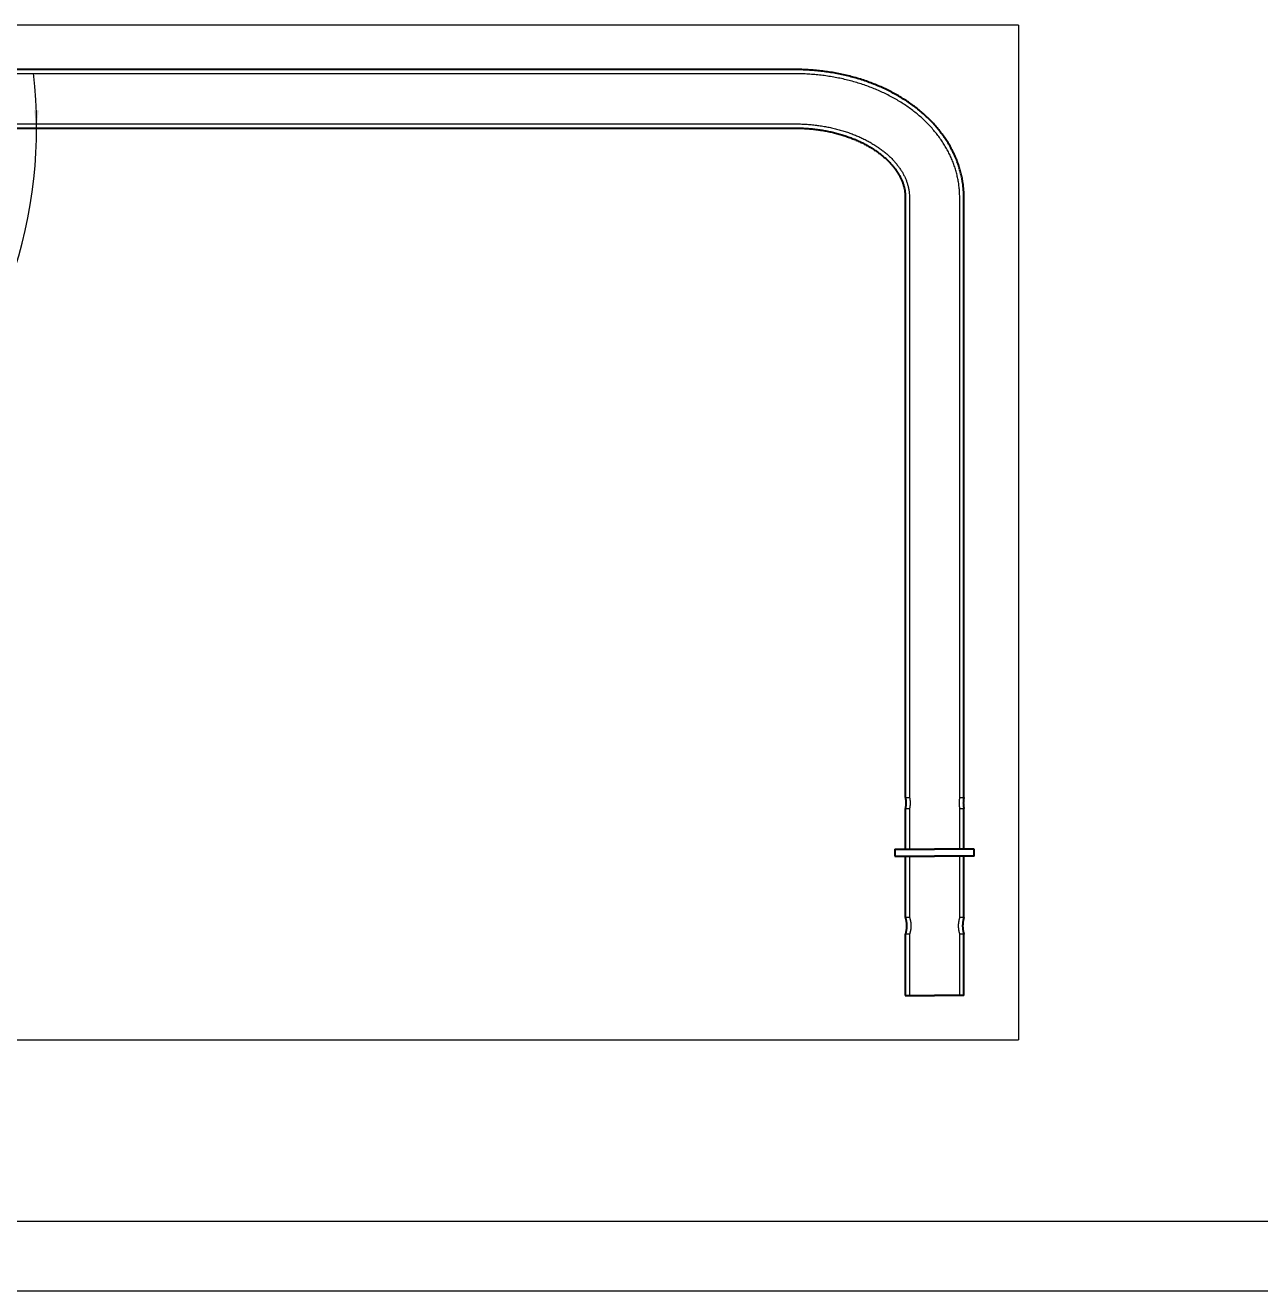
# Model space of a CAD drawing. Header units: millimetres. Extents: x 0 to 594, y 0 to 420.
# Drawn here: x 177.1 to 354.3, y 0 to 181.6 of the extents above; entities that cross this region are included whole.
import ezdxf
from ezdxf.lldxf.tags import DXFTag

# ---------------------------------------------------------------- set-up
doc = ezdxf.new("R2010")
doc.units = ezdxf.units.MM
doc.layers.add('101', color=7, linetype='Continuous', true_color=0xffffff)
doc.styles.add('chinesefs', font='simplex.shx', dxfattribs={"bigfont": 'gbcbig.shx'})
tags = doc.linetypes.add('DASHED', pattern=[25.72, 12.86, -12.86]).pattern_tags.tags
tags[6:7] = [DXFTag(74, 4), DXFTag(75, 0), DXFTag(340, '0'), DXFTag(46, 0.0), DXFTag(50, 0.0), DXFTag(44, 0.0), DXFTag(45, 0.0)]
tags[4:5] = [DXFTag(74, 4), DXFTag(75, 0), DXFTag(340, '0'), DXFTag(46, 0.0), DXFTag(50, 0.0), DXFTag(44, 0.0), DXFTag(45, 0.0)]
doc.dimstyles.get("Standard").update_dxf_attribs({"dimtxt": 0.18, "dimasz": 0.18, "dimexe": 0.18, "dimexo": 0.0625, "dimgap": 0.09, "dimtad": 0, "dimtih": 1, "dimtoh": 1, "dimdec": 4, "dimzin": 0, "dimdsep": 46, "dimtxsty": 'Standard', "dimcen": 0.09, "dimadec": 0, "dimazin": 0, "dimtfac": 1, "dimtdec": 4, "dimtofl": 0, "dimtmove": 0, "dimatfit": 3, "dimfxl": 1, "dimtolj": 1, "dimtzin": 0, "dimarcsym": 0})

# ---------------------------------------------------------------- blocks, each defined once
blk = doc.blocks.new('_U3')
at = {"layer": '101', "color": 22, "lineweight": 18}
blk.add_line((111.81, 111.64), (111.81, 96.72), dxfattribs=at)
blk.add_arc((111.81, 166.84), 66.94, 263.2378, 6.7622, dxfattribs=at)
for points in [[(178.75, 166.84), (178.39, 169.37), (179.06, 169.38)], [(111.81, 99.9), (109.27, 99.59), (109.28, 100.25)]]:
    blk.add_solid(points, dxfattribs=at)
at = {"layer": '101', "color": 72, "linetype": 'Continuous', "lineweight": 18, "char_height": 3.175, "attachment_point": 7, "rotation": 45, "style": 'chinesefs'}
for s, insert in [("\\W1.1578;90%%d0'", (156.36, 117.14)), ('\\W0.7340;2-', (153.14, 113.92))]:
    blk.add_mtext(s, dxfattribs=dict(at, insert=insert))

msp = doc.modelspace()

# ---------------------------------------------------------------- linework, layer by layer
at = {"layer": '101', "color": 251, "linetype": 'Continuous', "lineweight": 18}
for p, q in [((319.662, 181.587), (95.562, 181.587)), ((319.662, 181.587), (319.662, 36.006)), ((95.562, 36.006), (319.662, 36.006))]:
    msp.add_line(p, q, dxfattribs=at)
at = {"layer": '101', "color": 30, "linetype": 'Continuous', "lineweight": 25}
for p, q in [((287.612, 175.237), (127.612, 175.237)), ((127.612, 166.837), (287.612, 166.837)), ((303.412, 156.895), (303.412, 111.64)), ((311.812, 111.64), (311.812, 156.895)), ((303.412, 111.64), (303.412, 89.214)), ((311.812, 89.214), (311.812, 111.64)), ((303.412, 89.214), (303.412, 75.072)), ((311.812, 75.072), (311.812, 89.214)), ((303.412, 75.072), (303.412, 70.793)), ((311.812, 70.793), (311.812, 75.072)), ((303.412, 69.193), (303.412, 63.356)), ((311.812, 63.356), (311.812, 69.193)), ((301.912, 63.356), (301.912, 62.356)), ((301.912, 63.356), (307.612, 63.356)), ((301.912, 62.356), (307.612, 62.356)), ((303.412, 62.356), (303.412, 53.556)), ((313.312, 63.356), (307.612, 63.356)), ((313.312, 62.356), (307.612, 62.356)), ((311.812, 53.556), (311.812, 62.356)), ((313.312, 62.356), (313.312, 63.356)), ((303.412, 51.156), (303.412, 42.356)), ((311.812, 42.356), (311.812, 51.156)), ((303.412, 42.356), (307.612, 42.356)), ((311.812, 42.356), (307.612, 42.356))]:
    msp.add_line(p, q, dxfattribs=at)
at = {"layer": '101', "color": 53, "linetype": 'DASHED', "lineweight": 18}
for p, q in [((287.612, 174.637), (127.612, 174.637)), ((127.612, 167.437), (287.612, 167.437)), ((304.012, 156.895), (304.012, 111.64)), ((311.212, 111.64), (311.212, 156.895)), ((304.012, 111.64), (304.012, 89.214)), ((311.212, 89.214), (311.212, 111.64)), ((304.012, 89.214), (304.012, 75.072)), ((311.212, 75.072), (311.212, 89.214)), ((304.012, 75.072), (304.012, 70.793)), ((311.212, 70.793), (311.212, 75.072)), ((303.412, 70.793), (304.012, 70.793)), ((303.412, 69.193), (304.012, 69.193)), ((304.012, 69.193), (304.012, 63.356)), ((311.212, 70.793), (311.812, 70.793)), ((311.212, 63.356), (311.212, 69.193)), ((311.212, 69.193), (311.812, 69.193)), ((304.012, 62.356), (304.012, 53.556)), ((311.212, 53.556), (311.212, 62.356)), ((304.012, 53.556), (303.412, 53.556)), ((311.812, 53.556), (311.212, 53.556)), ((304.012, 51.156), (303.412, 51.156)), ((304.012, 51.156), (304.012, 42.356)), ((311.212, 42.356), (311.212, 51.156)), ((311.812, 51.156), (311.212, 51.156))]:
    msp.add_line(p, q, dxfattribs=at)
at = {"layer": '101', "color": 133, "linetype": 'Continuous', "lineweight": 18}
for p, q in [((25, 10), (584, 10)), ((0, 0), (594, 0))]:
    msp.add_line(p, q, dxfattribs=at)
at = {"layer": '101', "color": 30, "linetype": 'Continuous', "lineweight": 25}
for points, knots in [([(311.812, 156.895), (311.812, 157.044), (311.806, 157.429), (311.771, 158.051), (311.695, 158.759), (311.585, 159.464), (311.438, 160.165), (311.257, 160.86), (311.042, 161.55), (310.791, 162.233), (310.506, 162.908), (310.187, 163.575), (309.835, 164.232), (309.448, 164.878), (309.029, 165.513), (308.577, 166.135), (308.093, 166.744), (307.578, 167.338), (307.032, 167.916), (306.457, 168.478), (305.852, 169.023), (305.219, 169.549), (304.559, 170.056), (303.874, 170.543), (303.164, 171.008), (302.43, 171.453), (301.675, 171.874), (300.898, 172.273), (300.102, 172.649), (299.287, 173), (298.455, 173.327), (297.608, 173.63), (296.746, 173.907), (295.871, 174.158), (294.985, 174.384), (294.088, 174.584), (293.181, 174.758), (292.267, 174.905), (291.347, 175.026), (290.421, 175.12), (289.491, 175.187), (288.554, 175.228), (287.928, 175.237), (287.612, 175.237)], [0, 0, 0, 0, 0.0146886, 0.0381106, 0.061534, 0.084975, 0.1084502, 0.1319757, 0.1555662, 0.1792351, 0.2029941, 0.226853, 0.2508193, 0.2748984, 0.2990931, 0.3234038, 0.3478288, 0.372364, 0.3970034, 0.4217395, 0.4465635, 0.471466, 0.4964368, 0.5214659, 0.5465434, 0.57166, 0.5968071, 0.621977, 0.6471629, 0.6723591, 0.6975606, 0.7227625, 0.7479621, 0.7731576, 0.7983475, 0.8235314, 0.848709, 0.8738806, 0.899047, 0.924209, 0.9493681, 0.9745255, 1, 1, 1, 1]), ([(287.612, 166.837), (287.738, 166.837), (288.113, 166.834), (288.735, 166.815), (289.478, 166.769), (290.215, 166.699), (290.947, 166.608), (291.67, 166.494), (292.383, 166.358), (293.085, 166.201), (293.774, 166.023), (294.448, 165.824), (295.106, 165.606), (295.746, 165.369), (296.367, 165.115), (296.967, 164.843), (297.545, 164.555), (298.1, 164.252), (298.631, 163.935), (299.137, 163.605), (299.616, 163.263), (300.069, 162.91), (300.495, 162.547), (300.892, 162.176), (301.261, 161.797), (301.601, 161.411), (301.913, 161.019), (302.196, 160.622), (302.449, 160.221), (302.674, 159.814), (302.871, 159.404), (303.038, 158.988), (303.176, 158.567), (303.284, 158.139), (303.361, 157.705), (303.403, 157.29), (303.412, 157.019), (303.412, 156.895)], [0, 0, 0, 0, 0.0144264, 0.0428724, 0.0713139, 0.0997449, 0.1281614, 0.1565598, 0.1849368, 0.2132893, 0.2416148, 0.2699113, 0.2981777, 0.3264136, 0.3546197, 0.3827981, 0.4109525, 0.4390884, 0.4672137, 0.4953371, 0.5234693, 0.5516266, 0.5798293, 0.6081029, 0.6364785, 0.6649937, 0.6936942, 0.7226338, 0.7518761, 0.7814947, 0.8115725, 0.8422, 0.8734689, 0.9054603, 0.9382225, 0.9717367, 1, 1, 1, 1]), ([(303.412, 70.793), (303.412, 70.793), (303.412, 70.792), (303.413, 70.787), (303.415, 70.779), (303.417, 70.767), (303.419, 70.757), (303.419, 70.755), (303.42, 70.751), (303.42, 70.749), (303.422, 70.742), (303.422, 70.737), (303.425, 70.722), (303.429, 70.7), (303.433, 70.673), (303.437, 70.651), (303.439, 70.64), (303.441, 70.628), (303.442, 70.62), (303.442, 70.616), (303.445, 70.595), (303.45, 70.56), (303.458, 70.502), (303.463, 70.46), (303.466, 70.428), (303.467, 70.416), (303.47, 70.394), (303.471, 70.382), (303.474, 70.348), (303.478, 70.301), (303.481, 70.252), (303.483, 70.214), (303.484, 70.201), (303.485, 70.182), (303.485, 70.176), (303.486, 70.163), (303.486, 70.157), (303.487, 70.124), (303.489, 70.072), (303.489, 70.02), (303.489, 69.968), (303.489, 69.942), (303.488, 69.909), (303.488, 69.902), (303.488, 69.889), (303.487, 69.87), (303.487, 69.85), (303.485, 69.812), (303.483, 69.761), (303.48, 69.712), (303.477, 69.682), (303.477, 69.675), (303.476, 69.663), (303.475, 69.657), (303.474, 69.64), (303.473, 69.628), (303.47, 69.593), (303.465, 69.548), (303.46, 69.507), (303.457, 69.476), (303.455, 69.461), (303.453, 69.447), (303.452, 69.438), (303.451, 69.433), (303.448, 69.41), (303.445, 69.392), (303.441, 69.359), (303.436, 69.328), (303.431, 69.301), (303.429, 69.285), (303.428, 69.282), (303.427, 69.276), (303.427, 69.274), (303.425, 69.265), (303.424, 69.26), (303.422, 69.245), (303.418, 69.227), (303.416, 69.214), (303.415, 69.207), (303.414, 69.204), (303.413, 69.2), (303.413, 69.199), (303.412, 69.195), (303.412, 69.193), (303.412, 69.193)], [0, 0, 0, 0, 0.03125, 0.03125, 0.0625, 0.09375, 0.09375, 0.1015625, 0.1015625, 0.109375, 0.109375, 0.125, 0.125, 0.15625, 0.1875, 0.1875, 0.203125, 0.2109375, 0.2109375, 0.21875, 0.21875, 0.25, 0.28125, 0.3125, 0.3125, 0.328125, 0.328125, 0.34375, 0.34375, 0.375, 0.40625, 0.40625, 0.421875, 0.421875, 0.4296875, 0.4296875, 0.4375, 0.4375, 0.46875, 0.5, 0.5, 0.53125, 0.53125, 0.5390625, 0.5390625, 0.546875, 0.5625, 0.5625, 0.59375, 0.625, 0.625, 0.6328125, 0.6328125, 0.640625, 0.640625, 0.65625, 0.65625, 0.6875, 0.71875, 0.71875, 0.734375, 0.7421875, 0.7421875, 0.75, 0.75, 0.78125, 0.78125, 0.8125, 0.84375, 0.84375, 0.8515625, 0.8515625, 0.859375, 0.859375, 0.875, 0.875, 0.90625, 0.9375, 0.9375, 0.953125, 0.953125, 0.96875, 0.96875, 1, 1, 1, 1]), ([(311.812, 70.793), (311.812, 70.793), (311.812, 70.792), (311.811, 70.787), (311.809, 70.779), (311.807, 70.767), (311.805, 70.757), (311.805, 70.755), (311.804, 70.751), (311.804, 70.749), (311.803, 70.742), (311.802, 70.737), (311.799, 70.722), (311.795, 70.7), (311.791, 70.673), (311.787, 70.651), (311.786, 70.64), (311.784, 70.628), (311.783, 70.62), (311.782, 70.616), (311.779, 70.595), (311.774, 70.56), (311.766, 70.502), (311.762, 70.46), (311.758, 70.428), (311.757, 70.416), (311.755, 70.394), (311.754, 70.382), (311.75, 70.348), (311.747, 70.301), (311.743, 70.252), (311.741, 70.214), (311.741, 70.201), (311.74, 70.182), (311.739, 70.176), (311.739, 70.163), (311.738, 70.157), (311.737, 70.124), (311.736, 70.072), (311.735, 70.02), (311.735, 69.968), (311.736, 69.942), (311.736, 69.909), (311.736, 69.902), (311.737, 69.889), (311.737, 69.87), (311.738, 69.85), (311.739, 69.812), (311.742, 69.761), (311.745, 69.712), (311.747, 69.682), (311.748, 69.675), (311.748, 69.663), (311.749, 69.657), (311.75, 69.64), (311.751, 69.628), (311.755, 69.593), (311.759, 69.548), (311.764, 69.507), (311.768, 69.476), (311.769, 69.461), (311.771, 69.447), (311.773, 69.438), (311.773, 69.433), (311.776, 69.41), (311.779, 69.392), (311.784, 69.359), (311.789, 69.328), (311.793, 69.301), (311.796, 69.285), (311.796, 69.282), (311.797, 69.276), (311.798, 69.274), (311.799, 69.265), (311.8, 69.26), (311.803, 69.245), (311.806, 69.227), (311.808, 69.214), (311.81, 69.207), (311.81, 69.204), (311.811, 69.2), (311.811, 69.199), (311.812, 69.195), (311.812, 69.193), (311.812, 69.193)], [0, 0, 0, 0, 0.03125, 0.03125, 0.0625, 0.09375, 0.09375, 0.1015625, 0.1015625, 0.109375, 0.109375, 0.125, 0.125, 0.15625, 0.1875, 0.1875, 0.203125, 0.2109375, 0.2109375, 0.21875, 0.21875, 0.25, 0.28125, 0.3125, 0.3125, 0.328125, 0.328125, 0.34375, 0.34375, 0.375, 0.40625, 0.40625, 0.421875, 0.421875, 0.4296875, 0.4296875, 0.4375, 0.4375, 0.46875, 0.5, 0.5, 0.53125, 0.53125, 0.5390625, 0.5390625, 0.546875, 0.5625, 0.5625, 0.59375, 0.625, 0.625, 0.6328125, 0.6328125, 0.640625, 0.640625, 0.65625, 0.65625, 0.6875, 0.71875, 0.71875, 0.734375, 0.7421875, 0.7421875, 0.75, 0.75, 0.78125, 0.78125, 0.8125, 0.84375, 0.84375, 0.8515625, 0.8515625, 0.859375, 0.859375, 0.875, 0.875, 0.90625, 0.9375, 0.9375, 0.953125, 0.953125, 0.96875, 0.96875, 1, 1, 1, 1]), ([(303.412, 53.556), (303.412, 53.556), (303.413, 53.554), (303.415, 53.546), (303.418, 53.535), (303.424, 53.515), (303.428, 53.501), (303.428, 53.498), (303.43, 53.492), (303.431, 53.489), (303.434, 53.479), (303.436, 53.471), (303.442, 53.449), (303.446, 53.432), (303.455, 53.395), (303.46, 53.375), (303.468, 53.342), (303.471, 53.331), (303.475, 53.314), (303.476, 53.308), (303.479, 53.295), (303.48, 53.289), (303.487, 53.258), (303.493, 53.232), (303.504, 53.177), (303.51, 53.148), (303.521, 53.088), (303.527, 53.056), (303.534, 53.016), (303.535, 53.007), (303.538, 52.991), (303.541, 52.966), (303.545, 52.94), (303.552, 52.888), (303.557, 52.853), (303.565, 52.781), (303.569, 52.744), (303.574, 52.688), (303.575, 52.669), (303.577, 52.64), (303.578, 52.63), (303.579, 52.611), (303.58, 52.601), (303.583, 52.553), (303.586, 52.475), (303.587, 52.396), (303.587, 52.318), (303.587, 52.278), (303.584, 52.199), (303.583, 52.16), (303.578, 52.083), (303.573, 52.007), (303.565, 51.933), (303.56, 51.887), (303.559, 51.878), (303.557, 51.86), (303.556, 51.851), (303.552, 51.824), (303.55, 51.807), (303.543, 51.755), (303.538, 51.721), (303.527, 51.657), (303.522, 51.625), (303.513, 51.58), (303.51, 51.565), (303.506, 51.543), (303.505, 51.536), (303.502, 51.522), (303.5, 51.515), (303.493, 51.48), (303.487, 51.454), (303.476, 51.404), (303.471, 51.381), (303.461, 51.338), (303.455, 51.318), (303.45, 51.294), (303.448, 51.29), (303.446, 51.281), (303.443, 51.268), (303.44, 51.256), (303.434, 51.233), (303.43, 51.22), (303.424, 51.197), (303.421, 51.187), (303.418, 51.176), (303.417, 51.172), (303.416, 51.168), (303.415, 51.166), (303.414, 51.164), (303.414, 51.163), (303.413, 51.158), (303.412, 51.156), (303.412, 51.156)], [0, 0, 0, 0, 0.03125, 0.03125, 0.0625, 0.09375, 0.09375, 0.1015625, 0.1015625, 0.109375, 0.109375, 0.125, 0.125, 0.15625, 0.15625, 0.1875, 0.1875, 0.203125, 0.203125, 0.2109375, 0.2109375, 0.21875, 0.21875, 0.25, 0.25, 0.28125, 0.28125, 0.3125, 0.3125, 0.3203125, 0.3203125, 0.328125, 0.34375, 0.34375, 0.375, 0.375, 0.40625, 0.40625, 0.421875, 0.421875, 0.4296875, 0.4296875, 0.4375, 0.4375, 0.46875, 0.5, 0.5, 0.53125, 0.53125, 0.5625, 0.5625, 0.59375, 0.625, 0.625, 0.6328125, 0.6328125, 0.640625, 0.640625, 0.65625, 0.65625, 0.6875, 0.6875, 0.71875, 0.71875, 0.734375, 0.734375, 0.7421875, 0.7421875, 0.75, 0.75, 0.78125, 0.78125, 0.8125, 0.8125, 0.84375, 0.84375, 0.8515625, 0.8515625, 0.859375, 0.875, 0.875, 0.90625, 0.90625, 0.9375, 0.9375, 0.953125, 0.953125, 0.9609375, 0.9609375, 0.96875, 0.96875, 1, 1, 1, 1]), ([(311.812, 53.556), (311.812, 53.556), (311.812, 53.554), (311.809, 53.546), (311.806, 53.535), (311.801, 53.515), (311.797, 53.501), (311.796, 53.498), (311.794, 53.492), (311.793, 53.489), (311.791, 53.479), (311.789, 53.471), (311.783, 53.449), (311.778, 53.432), (311.769, 53.395), (311.764, 53.375), (311.756, 53.342), (311.754, 53.331), (311.749, 53.314), (311.748, 53.308), (311.745, 53.295), (311.744, 53.289), (311.737, 53.258), (311.731, 53.232), (311.72, 53.177), (311.714, 53.148), (311.703, 53.088), (311.697, 53.056), (311.691, 53.016), (311.689, 53.007), (311.687, 52.991), (311.683, 52.966), (311.679, 52.94), (311.672, 52.888), (311.668, 52.853), (311.659, 52.781), (311.656, 52.744), (311.651, 52.688), (311.649, 52.669), (311.647, 52.64), (311.646, 52.63), (311.645, 52.611), (311.645, 52.601), (311.642, 52.553), (311.638, 52.475), (311.637, 52.396), (311.637, 52.318), (311.638, 52.278), (311.64, 52.199), (311.642, 52.16), (311.646, 52.083), (311.652, 52.007), (311.659, 51.933), (311.664, 51.887), (311.665, 51.878), (311.668, 51.86), (311.669, 51.851), (311.672, 51.824), (311.674, 51.807), (311.682, 51.755), (311.687, 51.721), (311.697, 51.657), (311.703, 51.625), (311.711, 51.58), (311.714, 51.565), (311.718, 51.543), (311.72, 51.536), (311.723, 51.522), (311.724, 51.515), (311.731, 51.48), (311.737, 51.454), (311.748, 51.404), (311.753, 51.381), (311.764, 51.338), (311.769, 51.318), (311.775, 51.294), (311.776, 51.29), (311.778, 51.281), (311.782, 51.268), (311.785, 51.256), (311.791, 51.233), (311.794, 51.22), (311.801, 51.197), (311.803, 51.187), (311.807, 51.176), (311.808, 51.172), (311.809, 51.168), (311.809, 51.166), (311.81, 51.164), (311.81, 51.163), (311.812, 51.158), (311.812, 51.156), (311.812, 51.156)], [0, 0, 0, 0, 0.03125, 0.03125, 0.0625, 0.09375, 0.09375, 0.1015625, 0.1015625, 0.109375, 0.109375, 0.125, 0.125, 0.15625, 0.15625, 0.1875, 0.1875, 0.203125, 0.203125, 0.2109375, 0.2109375, 0.21875, 0.21875, 0.25, 0.25, 0.28125, 0.28125, 0.3125, 0.3125, 0.3203125, 0.3203125, 0.328125, 0.34375, 0.34375, 0.375, 0.375, 0.40625, 0.40625, 0.421875, 0.421875, 0.4296875, 0.4296875, 0.4375, 0.4375, 0.46875, 0.5, 0.5, 0.53125, 0.53125, 0.5625, 0.5625, 0.59375, 0.625, 0.625, 0.6328125, 0.6328125, 0.640625, 0.640625, 0.65625, 0.65625, 0.6875, 0.6875, 0.71875, 0.71875, 0.734375, 0.734375, 0.7421875, 0.7421875, 0.75, 0.75, 0.78125, 0.78125, 0.8125, 0.8125, 0.84375, 0.84375, 0.8515625, 0.8515625, 0.859375, 0.875, 0.875, 0.90625, 0.90625, 0.9375, 0.9375, 0.953125, 0.953125, 0.9609375, 0.9609375, 0.96875, 0.96875, 1, 1, 1, 1])]:
    msp.add_open_spline(points, degree=3, knots=knots, dxfattribs=at)
at = {"layer": '101', "color": 53, "linetype": 'DASHED', "lineweight": 18}
for points, knots in [([(311.212, 156.895), (311.212, 157.037), (311.206, 157.412), (311.172, 158.017), (311.097, 158.71), (310.986, 159.4), (310.841, 160.086), (310.66, 160.767), (310.445, 161.441), (310.195, 162.109), (309.91, 162.77), (309.592, 163.421), (309.239, 164.063), (308.854, 164.695), (308.435, 165.315), (307.984, 165.922), (307.501, 166.516), (306.987, 167.095), (306.443, 167.658), (305.869, 168.205), (305.266, 168.734), (304.636, 169.245), (303.979, 169.736), (303.297, 170.208), (302.591, 170.658), (301.861, 171.087), (301.11, 171.494), (300.338, 171.878), (299.547, 172.238), (298.739, 172.575), (297.913, 172.887), (297.072, 173.175), (296.218, 173.438), (295.35, 173.675), (294.472, 173.887), (293.583, 174.073), (292.686, 174.233), (291.781, 174.367), (290.87, 174.474), (289.955, 174.555), (289.036, 174.61), (288.254, 174.633), (287.78, 174.637), (287.612, 174.637)], [0, 0, 0, 0, 0.014606, 0.0384051, 0.062206, 0.0860252, 0.109879, 0.1337833, 0.1577526, 0.1817996, 0.2059355, 0.230169, 0.2545067, 0.2789528, 0.3035088, 0.3281741, 0.3529457, 0.3778185, 0.4027859, 0.4278398, 0.4529713, 0.478171, 0.5034291, 0.5287361, 0.554083, 0.5794615, 0.6048638, 0.6302833, 0.6557142, 0.6811516, 0.7065909, 0.7320289, 0.7574635, 0.7828933, 0.8083174, 0.8337355, 0.8591478, 0.8845548, 0.9099571, 0.9353559, 0.9607524, 0.986148, 1, 1, 1, 1]), ([(287.612, 167.437), (287.741, 167.437), (288.124, 167.434), (288.759, 167.414), (289.516, 167.367), (290.269, 167.297), (291.015, 167.204), (291.754, 167.088), (292.482, 166.95), (293.2, 166.79), (293.905, 166.609), (294.596, 166.407), (295.27, 166.185), (295.927, 165.943), (296.566, 165.682), (297.184, 165.404), (297.78, 165.109), (298.354, 164.798), (298.905, 164.471), (299.43, 164.131), (299.93, 163.777), (300.403, 163.412), (300.849, 163.035), (301.267, 162.648), (301.657, 162.252), (302.017, 161.848), (302.349, 161.437), (302.652, 161.019), (302.925, 160.595), (303.169, 160.164), (303.383, 159.729), (303.567, 159.287), (303.72, 158.84), (303.843, 158.387), (303.934, 157.927), (303.992, 157.469), (304.01, 157.124), (304.012, 156.934), (304.012, 156.895)], [0, 0, 0, 0, 0.0144011, 0.0426492, 0.0708937, 0.0991295, 0.1273534, 0.1555624, 0.183754, 0.2119255, 0.240075, 0.2682009, 0.2963024, 0.324379, 0.3524316, 0.380462, 0.4084731, 0.4364697, 0.4644583, 0.4924457, 0.5204411, 0.5484578, 0.5765126, 0.604626, 0.632823, 0.6611338, 0.689594, 0.7182457, 0.7471371, 0.7763228, 0.8058625, 0.8358187, 0.8662519, 0.8972118, 0.9287241, 0.9607726, 0.9918728, 1, 1, 1, 1]), ([(304.012, 70.793), (304.012, 70.793), (304.012, 70.792), (304.014, 70.787), (304.015, 70.779), (304.018, 70.767), (304.02, 70.757), (304.021, 70.755), (304.021, 70.751), (304.022, 70.749), (304.023, 70.742), (304.024, 70.737), (304.027, 70.722), (304.032, 70.7), (304.037, 70.673), (304.041, 70.651), (304.042, 70.644), (304.045, 70.628), (304.047, 70.62), (304.051, 70.595), (304.057, 70.56), (304.066, 70.502), (304.071, 70.46), (304.075, 70.433), (304.075, 70.428), (304.077, 70.416), (304.079, 70.4), (304.081, 70.383), (304.084, 70.348), (304.089, 70.301), (304.093, 70.252), (304.095, 70.214), (304.096, 70.202), (304.097, 70.182), (304.097, 70.176), (304.098, 70.163), (304.098, 70.157), (304.1, 70.124), (304.102, 70.073), (304.102, 70.02), (304.102, 69.968), (304.102, 69.942), (304.101, 69.909), (304.101, 69.902), (304.101, 69.889), (304.1, 69.87), (304.099, 69.85), (304.098, 69.812), (304.095, 69.761), (304.091, 69.712), (304.088, 69.681), (304.088, 69.675), (304.087, 69.663), (304.086, 69.657), (304.084, 69.639), (304.083, 69.628), (304.079, 69.593), (304.074, 69.548), (304.069, 69.507), (304.064, 69.476), (304.062, 69.461), (304.06, 69.447), (304.058, 69.437), (304.058, 69.433), (304.054, 69.41), (304.048, 69.374), (304.04, 69.328), (304.035, 69.301), (304.031, 69.282), (304.03, 69.276), (304.027, 69.265), (304.026, 69.26), (304.023, 69.245), (304.02, 69.227), (304.017, 69.214), (304.015, 69.207), (304.015, 69.204), (304.014, 69.2), (304.013, 69.199), (304.012, 69.195), (304.012, 69.194), (304.012, 69.193)], [0, 0, 0, 0, 0.031262, 0.031262, 0.062524, 0.093786, 0.093786, 0.1016015, 0.1016015, 0.1094169, 0.1094169, 0.1250479, 0.1250479, 0.1563099, 0.1875719, 0.1875719, 0.2032029, 0.2032029, 0.2188339, 0.2188339, 0.2500959, 0.2813579, 0.3126199, 0.3126199, 0.3204354, 0.3204354, 0.3282508, 0.3438818, 0.3438818, 0.3751438, 0.4064058, 0.4064058, 0.4220368, 0.4220368, 0.4298523, 0.4298523, 0.4376678, 0.4376678, 0.4689298, 0.5001918, 0.5001918, 0.5314538, 0.5314538, 0.5392693, 0.5392693, 0.5470847, 0.5627157, 0.5627157, 0.5939777, 0.6252397, 0.6252397, 0.6330552, 0.6330552, 0.6408707, 0.6408707, 0.6565017, 0.6565017, 0.6877637, 0.7190257, 0.7190257, 0.7346567, 0.7424722, 0.7424722, 0.7502877, 0.7502877, 0.7815496, 0.8128116, 0.8440736, 0.8440736, 0.8597046, 0.8597046, 0.8753356, 0.8753356, 0.9065976, 0.9378596, 0.9378596, 0.9534906, 0.9534906, 0.9691216, 0.9691216, 1, 1, 1, 1]), ([(311.212, 70.793), (311.212, 70.793), (311.212, 70.792), (311.211, 70.787), (311.209, 70.779), (311.206, 70.767), (311.204, 70.757), (311.204, 70.755), (311.203, 70.751), (311.202, 70.749), (311.201, 70.742), (311.2, 70.737), (311.197, 70.722), (311.192, 70.7), (311.187, 70.673), (311.183, 70.651), (311.182, 70.644), (311.179, 70.628), (311.178, 70.62), (311.173, 70.595), (311.167, 70.56), (311.159, 70.502), (311.153, 70.46), (311.15, 70.433), (311.149, 70.428), (311.148, 70.416), (311.146, 70.4), (311.144, 70.383), (311.14, 70.348), (311.135, 70.301), (311.132, 70.252), (311.129, 70.214), (311.128, 70.202), (311.127, 70.182), (311.127, 70.176), (311.126, 70.163), (311.126, 70.157), (311.125, 70.124), (311.123, 70.073), (311.122, 70.02), (311.122, 69.968), (311.122, 69.942), (311.123, 69.909), (311.123, 69.902), (311.124, 69.889), (311.124, 69.87), (311.125, 69.85), (311.127, 69.812), (311.13, 69.761), (311.133, 69.712), (311.136, 69.681), (311.137, 69.675), (311.138, 69.663), (311.138, 69.657), (311.14, 69.639), (311.141, 69.628), (311.145, 69.593), (311.15, 69.548), (311.156, 69.507), (311.16, 69.476), (311.162, 69.461), (311.164, 69.447), (311.166, 69.437), (311.167, 69.433), (311.17, 69.41), (311.176, 69.374), (311.185, 69.328), (311.19, 69.301), (311.193, 69.282), (311.195, 69.276), (311.197, 69.265), (311.198, 69.26), (311.201, 69.245), (311.205, 69.227), (311.208, 69.214), (311.209, 69.207), (311.21, 69.204), (311.211, 69.2), (311.211, 69.199), (311.212, 69.195), (311.212, 69.194), (311.212, 69.193)], [0, 0, 0, 0, 0.031262, 0.031262, 0.0625239, 0.0937859, 0.0937859, 0.1016014, 0.1016014, 0.1094169, 0.1094169, 0.1250479, 0.1250479, 0.1563098, 0.1875718, 0.1875718, 0.2032028, 0.2032028, 0.2188337, 0.2188337, 0.2500957, 0.2813577, 0.3126196, 0.3126196, 0.3204351, 0.3204351, 0.3282506, 0.3438816, 0.3438816, 0.3751436, 0.4064055, 0.4064055, 0.4220365, 0.4220365, 0.429852, 0.429852, 0.4376675, 0.4376675, 0.4689294, 0.5001914, 0.5001914, 0.5314534, 0.5314534, 0.5392689, 0.5392689, 0.5470844, 0.5627153, 0.5627153, 0.5939773, 0.6252393, 0.6252393, 0.6330547, 0.6330547, 0.6408702, 0.6408702, 0.6565012, 0.6565012, 0.6877632, 0.7190251, 0.7190251, 0.7346561, 0.7424716, 0.7424716, 0.7502871, 0.7502871, 0.7815491, 0.812811, 0.844073, 0.844073, 0.859704, 0.859704, 0.875335, 0.875335, 0.9065969, 0.9378589, 0.9378589, 0.9534899, 0.9534899, 0.9691209, 0.9691209, 1, 1, 1, 1]), ([(304.012, 53.556), (304.012, 53.556), (304.013, 53.554), (304.015, 53.546), (304.019, 53.535), (304.026, 53.515), (304.03, 53.501), (304.031, 53.498), (304.033, 53.492), (304.034, 53.488), (304.037, 53.478), (304.04, 53.471), (304.047, 53.449), (304.052, 53.432), (304.063, 53.395), (304.068, 53.375), (304.078, 53.342), (304.081, 53.331), (304.086, 53.313), (304.087, 53.307), (304.091, 53.295), (304.092, 53.289), (304.1, 53.258), (304.107, 53.232), (304.12, 53.177), (304.127, 53.148), (304.14, 53.088), (304.147, 53.057), (304.155, 53.016), (304.156, 53.008), (304.159, 52.991), (304.164, 52.966), (304.168, 52.94), (304.177, 52.889), (304.182, 52.854), (304.192, 52.782), (304.196, 52.745), (304.202, 52.688), (304.204, 52.669), (304.206, 52.64), (304.207, 52.631), (304.208, 52.611), (304.209, 52.602), (304.213, 52.553), (304.217, 52.475), (304.218, 52.397), (304.218, 52.338), (304.218, 52.318), (304.217, 52.288), (304.217, 52.278), (304.217, 52.258), (304.216, 52.248), (304.215, 52.199), (304.213, 52.16), (304.207, 52.082), (304.201, 52.006), (304.192, 51.932), (304.186, 51.887), (304.185, 51.878), (304.182, 51.859), (304.178, 51.833), (304.174, 51.806), (304.165, 51.755), (304.159, 51.721), (304.147, 51.657), (304.14, 51.625), (304.132, 51.587), (304.13, 51.58), (304.127, 51.565), (304.125, 51.558), (304.12, 51.536), (304.117, 51.522), (304.107, 51.48), (304.1, 51.454), (304.087, 51.405), (304.081, 51.382), (304.072, 51.349), (304.069, 51.338), (304.064, 51.323), (304.063, 51.318), (304.06, 51.308), (304.059, 51.304), (304.052, 51.28), (304.047, 51.263), (304.037, 51.233), (304.033, 51.22), (304.026, 51.197), (304.023, 51.187), (304.019, 51.178), (304.019, 51.176), (304.018, 51.172), (304.017, 51.171), (304.016, 51.166), (304.015, 51.164), (304.013, 51.158), (304.012, 51.156), (304.012, 51.156)], [0, 0, 0, 0, 0.0312594, 0.0312594, 0.0625188, 0.0937782, 0.0937782, 0.1015931, 0.1015931, 0.1094079, 0.1094079, 0.1250376, 0.1250376, 0.156297, 0.156297, 0.1875564, 0.1875564, 0.2031861, 0.2031861, 0.211001, 0.211001, 0.2188158, 0.2188158, 0.2500752, 0.2500752, 0.2813346, 0.2813346, 0.312594, 0.312594, 0.3204089, 0.3204089, 0.3282237, 0.3438534, 0.3438534, 0.3751128, 0.3751128, 0.4063722, 0.4063722, 0.4220019, 0.4220019, 0.4298168, 0.4298168, 0.4376316, 0.4376316, 0.468891, 0.5001504, 0.5001504, 0.5157801, 0.5157801, 0.523595, 0.523595, 0.5314098, 0.5314098, 0.5626692, 0.5626692, 0.5939286, 0.625188, 0.625188, 0.6330029, 0.6330029, 0.6408177, 0.6564474, 0.6564474, 0.6877068, 0.6877068, 0.7189662, 0.7189662, 0.7267811, 0.7267811, 0.7345959, 0.7345959, 0.7502256, 0.7502256, 0.781485, 0.781485, 0.8127444, 0.8127444, 0.8283741, 0.8283741, 0.836189, 0.836189, 0.8440038, 0.8440038, 0.8752632, 0.8752632, 0.9065226, 0.9065226, 0.937782, 0.937782, 0.9455969, 0.9455969, 0.9534117, 0.9534117, 0.9690414, 0.9690414, 1, 1, 1, 1]), ([(311.212, 53.556), (311.212, 53.556), (311.212, 53.554), (311.209, 53.546), (311.205, 53.535), (311.199, 53.515), (311.194, 53.501), (311.193, 53.498), (311.191, 53.492), (311.19, 53.488), (311.187, 53.478), (311.185, 53.471), (311.178, 53.449), (311.173, 53.432), (311.162, 53.395), (311.156, 53.375), (311.147, 53.342), (311.144, 53.331), (311.139, 53.313), (311.137, 53.307), (311.134, 53.295), (311.132, 53.289), (311.124, 53.258), (311.117, 53.232), (311.104, 53.177), (311.097, 53.148), (311.084, 53.088), (311.078, 53.057), (311.07, 53.016), (311.068, 53.008), (311.065, 52.991), (311.061, 52.966), (311.056, 52.94), (311.048, 52.889), (311.042, 52.854), (311.033, 52.782), (311.028, 52.745), (311.022, 52.688), (311.021, 52.669), (311.018, 52.64), (311.017, 52.631), (311.016, 52.611), (311.015, 52.602), (311.012, 52.553), (311.008, 52.475), (311.006, 52.397), (311.006, 52.338), (311.006, 52.318), (311.007, 52.288), (311.007, 52.278), (311.008, 52.258), (311.008, 52.248), (311.01, 52.199), (311.012, 52.16), (311.017, 52.082), (311.024, 52.006), (311.032, 51.932), (311.039, 51.887), (311.04, 51.878), (311.042, 51.859), (311.046, 51.833), (311.05, 51.806), (311.059, 51.755), (311.065, 51.721), (311.077, 51.657), (311.084, 51.625), (311.092, 51.587), (311.094, 51.58), (311.097, 51.565), (311.099, 51.558), (311.104, 51.536), (311.107, 51.522), (311.117, 51.48), (311.124, 51.454), (311.137, 51.405), (311.143, 51.382), (311.153, 51.349), (311.156, 51.338), (311.16, 51.323), (311.161, 51.318), (311.164, 51.308), (311.166, 51.304), (311.173, 51.28), (311.178, 51.263), (311.187, 51.233), (311.191, 51.22), (311.199, 51.197), (311.202, 51.187), (311.205, 51.178), (311.206, 51.176), (311.207, 51.172), (311.207, 51.171), (311.209, 51.166), (311.21, 51.164), (311.211, 51.158), (311.212, 51.156), (311.212, 51.156)], [0, 0, 0, 0, 0.0312594, 0.0312594, 0.0625188, 0.0937782, 0.0937782, 0.101593, 0.101593, 0.1094078, 0.1094078, 0.1250375, 0.1250375, 0.1562969, 0.1562969, 0.1875563, 0.1875563, 0.203186, 0.203186, 0.2110008, 0.2110008, 0.2188157, 0.2188157, 0.2500751, 0.2500751, 0.2813345, 0.2813345, 0.3125938, 0.3125938, 0.3204087, 0.3204087, 0.3282235, 0.3438532, 0.3438532, 0.3751126, 0.3751126, 0.406372, 0.406372, 0.4220017, 0.4220017, 0.4298165, 0.4298165, 0.4376314, 0.4376314, 0.4688908, 0.5001501, 0.5001501, 0.5157798, 0.5157798, 0.5235947, 0.5235947, 0.5314095, 0.5314095, 0.5626689, 0.5626689, 0.5939283, 0.6251877, 0.6251877, 0.6330025, 0.6330025, 0.6408174, 0.6564471, 0.6564471, 0.6877064, 0.6877064, 0.7189658, 0.7189658, 0.7267807, 0.7267807, 0.7345955, 0.7345955, 0.7502252, 0.7502252, 0.7814846, 0.7814846, 0.812744, 0.812744, 0.8283737, 0.8283737, 0.8361885, 0.8361885, 0.8440034, 0.8440034, 0.8752627, 0.8752627, 0.9065221, 0.9065221, 0.9377815, 0.9377815, 0.9455964, 0.9455964, 0.9534112, 0.9534112, 0.9690409, 0.9690409, 1, 1, 1, 1])]:
    msp.add_open_spline(points, degree=3, knots=knots, dxfattribs=at)

# ---------------------------------------------------------------- dimensions: what is measured, and where the dimension line sits
at = {"layer": '101', "color": 72, "linetype": 'Continuous', "lineweight": 18}
dim = msp.add_angular_dim_2l(base=(144.33, 110.514), line1=((111.812, 111.64), (111.812, 156.895)), line2=((127.612, 166.837), (287.612, 166.837)), text='\\C72;\\H3.17;\\Fsimplex.shx,gbcbig.shx;2-\\Fsimplex.shx,gbcbig.shx;\\H3.17;\\C72; <> ', dimstyle='Standard', override={"dimtxt": 3.175, "dimasz": 2.54, "dimexe": 3.175, "dimexo": 0, "dimgap": 0.3175, "dimtad": 1, "dimtih": 0, "dimdec": 1, "dimlfac": 1, "dimzin": 8, "dimdsep": 46, "dimlunit": 2, "dimtxsty": 'chinesefs', "dimsah": 1, "dimse1": 0, "dimse2": 0, "dimsd1": 0, "dimsd2": 0, "dimclrd": 22, "dimclre": 22, "dimclrt": 72, "dimaunit": 1, "dimadec": 1, "dimazin": 2, "dimtol": 0, "dimtfac": 0.5, "dimtdec": 1, "dimtofl": 1, "dimtmove": 0, "dimtzin": 8, "dimlwd": 18, "dimlwe": 18}, dxfattribs=at)
dim.commit()
dim.dimension.update_dxf_attribs({"geometry": '_U3', "text_midpoint": (157.8, 120.85), "dimtype": 162})

doc.saveas('drawing.dxf')
